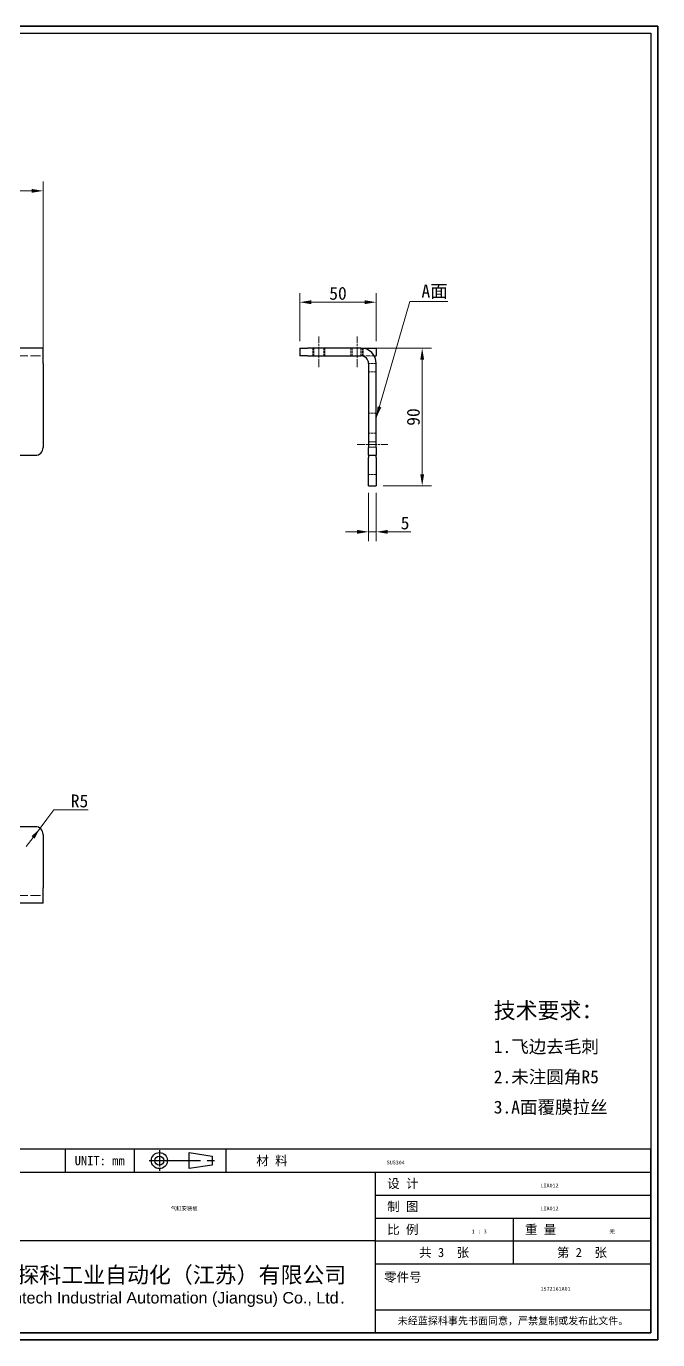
# Model space of a CAD drawing. Header units: millimetres. Extents: x 18 to 1244, y 16 to 875.
# Drawn here: x 831 to 1244, y 16 to 875 of the extents above; entities that cross this region are included whole.
import ezdxf
from ezdxf.enums import TextEntityAlignment as Align

# ---------------------------------------------------------------- set-up
doc = ezdxf.new("R2018")
doc.units = ezdxf.units.MM
doc.header["$LTSCALE"] = 3
doc.linetypes.add('CHAIN', pattern=[0.3543, 0.2362, -0.0295, 0.0591, -0.0295])
doc.linetypes.add('DASHED', pattern=[0.2067, 0.1654, -0.0413])
for name, color, linetype, lineweight in [('1', 7, 'Continuous', 18), ('可见 (ISO)', 7, 'Continuous', 25), ('图框 (ISO)', 7, 'Continuous', 35), ('标题 (ISO)', 7, 'Continuous', 25)]:
    doc.layers.add(name, color=color, linetype=linetype, lineweight=lineweight)
for name, color, linetype, lineweight, true_color in [('中心线 (ISO)', 1, 'CHAIN', 18, 0xff0000), ('尺寸 (ISO)', 7, 'Continuous', 18, 0x008000), ('符号 (ISO)', 7, 'Continuous', 18, 0x008000), ('隐藏 (ISO)', 5, 'DASHED', 18, 0x0000ff)]:
    doc.layers.add(name, color=color, linetype=linetype, lineweight=lineweight, true_color=true_color)
doc.styles.get("Standard").update_dxf_attribs({"font": 'simfang.ttf'})
doc.styles.add('文本样式164', font='SimSun.ttf')
doc.styles.add('最新国标', font='simfang.ttf')
doc.styles.add('注释文本 (ISO)', font='simfang.ttf')
doc.dimstyles.new('默认 (GB)', dxfattribs={"dimscale": 3, "dimtxt": 2.8, "dimasz": 2.5, "dimexe": 2, "dimexo": 1.5, "dimgap": 0.5, "dimtad": 1, "dimtoh": 1, "dimdsep": 46, "dimtxsty": '最新国标', "dimcen": 0.09, "dimdle": 10, "dimclrd": 256, "dimclre": 256, "dimclrt": 256, "dimaunit": 1, "dimadec": 3, "dimazin": 2, "dimtfac": 0.535714, "dimtdec": 3, "dimtmove": 0, "dimatfit": 3, "dimfxl": 0, "dimtolj": 1, "dimlwd": -1, "dimlwe": -1, "dimarcsym": 0})
doc.dimstyles.new('默认 (GB)$7', dxfattribs={"dimscale": 3, "dimtxt": 2.8, "dimasz": 2.5, "dimexe": 2, "dimexo": 1.5, "dimgap": 0.5, "dimtad": 1, "dimtoh": 1, "dimdsep": 46, "dimtxsty": '最新国标', "dimcen": 0.09, "dimdle": 10, "dimclrd": 256, "dimclre": 256, "dimclrt": 256, "dimaunit": 1, "dimadec": 3, "dimazin": 2, "dimtfac": 0.535714, "dimtdec": 3, "dimtmove": 0, "dimatfit": 3, "dimfxl": 0, "dimtolj": 1, "dimlwd": -1, "dimlwe": -1, "dimarcsym": 0})

# ---------------------------------------------------------------- blocks, each defined once
blk = doc.blocks.new('图框 最新国标')
at = {"layer": '图框 (ISO)'}
for p, q in [((6, 291.5), (414.5, 291.5)), ((414.5, 291.5), (414.5, 5.5)), ((414.5, 5.5), (6, 5.5))]:
    blk.add_line(p, q, dxfattribs=at)
at = {"layer": '图框 (ISO)', "color": 7, "linetype": 'Continuous', "lineweight": 25}
for p, q in [((18, 290), (413, 290)), ((18, 290), (413, 290)), ((413, 290), (413, 7)), ((413, 290), (413, 7)), ((413, 7), (6, 7)), ((413, 7), (18, 7))]:
    blk.add_line(p, q, dxfattribs=at)
at = {"layer": '图框 (ISO)', "lineweight": 30}
blk.add_attdef('零件代号', text='', height=2.5, rotation=180, dxfattribs=at).set_placement((35.5, 286), align=Align.MIDDLE_CENTER)
blk = doc.blocks.new('标题栏 最新国标')
at = {"layer": '标题 (ISO)'}
for p, q in [((381.98, -183.84), (196.98, -183.84)), ((196.98, -183.84), (196.98, -223.84)), ((254.48, -183.84), (254.48, -188.84)), ((269.48, -183.84), (269.48, -188.84)), ((281.48, -188.09), (281.48, -184.59)), ((281.48, -184.59), (286.48, -185.34)), ((286.48, -185.34), (286.48, -187.34)), ((289.48, -183.84), (289.48, -188.84)), ((381.98, -223.84), (381.98, -183.84)), ((383.48, -183.84), (383.48, -225.34)), ((286.48, -187.34), (281.48, -188.09)), ((196.98, -188.84), (381.98, -188.84)), ((232.98, -188.84), (232.98, -223.84)), ((321.98, -188.84), (321.98, -223.84)), ((321.98, -193.84), (381.98, -193.84)), ((321.98, -198.84), (381.98, -198.84)), ((351.98, -198.84), (351.98, -208.84)), ((321.98, -203.84), (232.98, -203.84)), ((321.98, -203.84), (381.98, -203.84)), ((321.98, -208.84), (381.98, -208.84)), ((321.98, -218.84), (381.98, -218.84)), ((196.98, -223.84), (381.98, -223.84)), ((383.48, -225.34), (196.98, -225.34))]:
    blk.add_line(p, q, dxfattribs=at)
at = {"layer": '标题 (ISO)', "linetype": 'CHAIN', "ltscale": 5.000333}
blk.add_line((274.98, -184.09), (274.98, -188.59), dxfattribs=at)
at = {"layer": '标题 (ISO)', "linetype": 'CHAIN', "ltscale": 15.834605}
blk.add_line((272.73, -186.34), (286.98, -186.34), dxfattribs=at)
at = {"layer": '标题 (ISO)'}
for radius in [1.75, 1]:
    blk.add_circle((274.98, -186.34), radius, dxfattribs=at)
at = {"layer": '1', "style": '文本样式164'}
for s, p in [('UNIT: mm', (261.98, -186.34)), ('材 料', (299.48, -186.34)), ('设 计', (327.98, -191.34)), ('制 图', (327.98, -196.34)), ('比 例', (327.98, -201.34)), ('重 量', (357.98, -201.34)), ('共 3  张', (336.98, -206.34)), ('第 2  张', (366.98, -206.34))]:
    blk.add_text(s, height=2, dxfattribs=at).set_placement(p, align=Align.MIDDLE_CENTER)
at = {"layer": '标题 (ISO)', "style": '注释文本 (ISO)'}
for s, insert, char_height, attachment_point, line_spacing_factor in [('\\fSimSun|b0|i0;{\\H1.3000;      未注公差角度及线性公差使用m\\P}\\fSimSun|b0|i0;{\\H1.3000;（GB/T1804-2000），未注形位公差使\\P}\\fSimSun|b0|i0;{\\H1.3000;用K级（GB/T 1184-1996）。\\P}\\fSimSun|b0|i0;{\\H1.3000;—————————————————\\P}\\fSimSun|b0|i0;{\\H1.3000;             6以下    ±0.05 mm\\P}\\fSimSun|b0|i0;{\\H1.3000;     6 ～   30以下    ±0.10 mm\\P}\\fSimSun|b0|i0;{\\H1.3000;    30 ～  120以下    ±0.15 mm\\P}\\fSimSun|b0|i0;{\\H1.3000;   120 ～  400以下    ±0.20 mm\\P}\\fSimSun|b0|i0;{\\H1.3000;   400 ～ 1000以下    ±0.30 mm\\P}\\fSimSun|b0|i0;{\\H1.3000;  1000 ～ 2000以下    ±0.50 mm\\P}\\fSimSun|b0|i0;{\\H1.3000;          2000以上    ±0.80 mm\\P}\\fSimSun|b0|i0;{\\H1.3000;\\P}\\fSimSun|b0|i0;{\\H1.3000;           300以下    ±30′\\P}\\fSimSun|b0|i0;{\\H1.3000;   300 ～ 1000以下    ±15′\\P}\\fSimSun|b0|i0;{\\H1.3000;          1000以上    ±5′}', (198.48, -206.63), 1.3, 4, 1.023913), ('\\pxsm0.94;\\fMicrosoft YaHei|b0|i0;{\\H3.5000;蓝探科工业自动化（江苏）有限公司\\P}\\fArial|b0|i0;{\\H2.5000;Lantech Industrial Automation (Jiangsu) Co., Ltd}\\fFangSong|b0|i0;{\\H2.5000;.}', (277.48, -213.84), 2, 5, 0.978695)]:
    blk.add_mtext(s, dxfattribs=dict(at, insert=insert, char_height=char_height, attachment_point=attachment_point, line_spacing_factor=line_spacing_factor))
at = {"layer": '标题 (ISO)', "attachment_point": 5, "style": '注释文本 (ISO)'}
for s, insert, char_height in [('\\fFangSong|b0|i0;零件号', (327.98, -211.84), 2), ('\\fSimSun|b0|i0;{\\H1.6000;未经蓝探科事先书面同意，严禁复制或发布此文件。}', (351.98, -221.34), 1.6)]:
    blk.add_mtext(s, dxfattribs=dict(at, insert=insert, char_height=char_height))
at = {"layer": '标题 (ISO)', "lineweight": 30, "flags": 104}
for tag, height, p in [('材料', 2, (324.48, -186.34)), ('设计人', 2, (357.98, -191.34)), ('库存编号', 3.5, (277.48, -196.34)), ('设计人', 2, (357.98, -196.34)), ('视图比例', 2, (342.98, -201.34)), ('质量\\P3;', 2, (372.98, -201.34)), ('零件代号', 3.5, (357.98, -213.84))]:
    blk.add_attdef(tag, text='', height=height, dxfattribs=at).set_placement(p, align=Align.MIDDLE_CENTER)
blk = doc.blocks.new('*D5')
at = {"layer": 'Defpoints', "color": 0, "transparency": 16777216}
for p in [(1059.65, 694.25), (1009.65, 664.25), (1059.65, 664.25)]:
    blk.add_point(p, dxfattribs=at)
at = {"layer": '尺寸 (ISO)', "color": 116, "true_color": 0x00803f, "transparency": 16777216}
for p, q in [((1009.65, 668.75), (1009.65, 700.25)), ((1059.65, 668.75), (1059.65, 700.25)), ((1017.15, 694.25), (1052.15, 694.25))]:
    blk.add_line(p, q, dxfattribs=at)
for points in [[(1017.15, 695.5), (1017.15, 693), (1009.65, 694.25)], [(1052.15, 695.5), (1052.15, 693), (1059.65, 694.25)]]:
    blk.add_solid(points, dxfattribs=at)
at = {"layer": '尺寸 (ISO)', "transparency": 16777216, "insert": (1034.65, 700), "char_height": 8.4, "attachment_point": 5, "style": '最新国标'}
blk.add_mtext('\\A1;50', dxfattribs=at)
blk = doc.blocks.new('*D6')
at = {"layer": 'Defpoints', "color": 0, "transparency": 16777216}
for p in [(1049.65, 664.25), (1059.65, 574.25), (1089.65, 574.25)]:
    blk.add_point(p, dxfattribs=at)
at = {"layer": '尺寸 (ISO)', "color": 116, "true_color": 0x00803f, "transparency": 16777216}
for p, q in [((1054.15, 664.25), (1095.65, 664.25)), ((1089.65, 656.75), (1089.65, 581.75)), ((1064.15, 574.25), (1095.65, 574.25))]:
    blk.add_line(p, q, dxfattribs=at)
for points in [[(1088.4, 656.75), (1090.9, 656.75), (1089.65, 664.25)], [(1088.4, 581.75), (1090.9, 581.75), (1089.65, 574.25)]]:
    blk.add_solid(points, dxfattribs=at)
at = {"layer": '尺寸 (ISO)', "transparency": 16777216, "insert": (1083.9, 619.25), "char_height": 8.4, "attachment_point": 5, "rotation": 90, "style": '最新国标'}
blk.add_mtext('\\A1;90', dxfattribs=at)
blk = doc.blocks.new('*D7')
at = {"layer": 'Defpoints', "color": 0, "transparency": 16777216}
for p in [(1054.65, 574.25), (1059.65, 574.25), (1059.65, 544.25)]:
    blk.add_point(p, dxfattribs=at)
at = {"layer": '尺寸 (ISO)', "color": 116, "true_color": 0x00803f, "transparency": 16777216}
for p, q in [((1054.65, 569.75), (1054.65, 538.25)), ((1059.65, 569.75), (1059.65, 538.25)), ((1047.15, 544.25), (1039.65, 544.25)), ((1054.65, 544.25), (1059.65, 544.25)), ((1067.15, 544.25), (1082.3, 544.25))]:
    blk.add_line(p, q, dxfattribs=at)
for points in [[(1047.15, 545.5), (1047.15, 543), (1054.65, 544.25)], [(1067.15, 545.5), (1067.15, 543), (1059.65, 544.25)]]:
    blk.add_solid(points, dxfattribs=at)
at = {"layer": '尺寸 (ISO)', "transparency": 16777216, "insert": (1078.48, 550), "char_height": 8.4, "attachment_point": 5, "style": '最新国标'}
blk.add_mtext('\\A1;5', dxfattribs=at)
blk = doc.blocks.new('*D8')
at = {"layer": 'Defpoints', "color": 0, "transparency": 16777216}
for p in [(842.04, 766.99), (237.04, 654.25), (842.04, 654.25)]:
    blk.add_point(p, dxfattribs=at)
at = {"layer": '尺寸 (ISO)', "color": 116, "true_color": 0x00803f, "transparency": 16777216}
for p, q in [((237.04, 658.75), (237.04, 772.99)), ((842.04, 658.75), (842.04, 772.99)), ((244.54, 766.99), (834.54, 766.99))]:
    blk.add_line(p, q, dxfattribs=at)
for points in [[(244.54, 768.24), (244.54, 765.74), (237.04, 766.99)], [(834.54, 768.24), (834.54, 765.74), (842.04, 766.99)]]:
    blk.add_solid(points, dxfattribs=at)
at = {"layer": '尺寸 (ISO)', "transparency": 16777216, "insert": (539.54, 772.74), "char_height": 8.4, "attachment_point": 5, "style": '最新国标'}
blk.add_mtext('\\A1;605', dxfattribs=at)
blk = doc.blocks.new('*D18')
at = {"layer": 'Defpoints', "color": 0, "transparency": 16777216}
for p in [(837.04, 346.63), (840.04, 350.64)]:
    blk.add_point(p, dxfattribs=at)
at = {"layer": '尺寸 (ISO)', "color": 116, "true_color": 0x00803f, "transparency": 16777216}
for p, q in [((849.02, 362.65), (844.53, 356.64)), ((871.38, 362.65), (849.02, 362.65)), ((840.04, 350.64), (844.53, 356.64)), ((835.54, 344.63), (831.05, 338.62)), ((837.04, 346.63), (840.04, 350.64))]:
    blk.add_line(p, q, dxfattribs=at)
blk.add_solid([(834.54, 345.38), (836.54, 343.88), (840.04, 350.64)], dxfattribs=at)
at = {"layer": '尺寸 (ISO)', "transparency": 16777216, "insert": (865.81, 368.4), "char_height": 8.4, "attachment_point": 5, "style": '最新国标'}
blk.add_mtext('\\A1;R5', dxfattribs=at)

msp = doc.modelspace()

# ---------------------------------------------------------------- linework, layer by layer
at = {"layer": '中心线 (ISO)', "ltscale": 7.407949}
for p, q in [((1022.147, 651.755), (1022.147, 671.755)), ((1047.147, 651.755), (1047.147, 671.755)), ((1047.147, 601.255), (1067.147, 601.255))]:
    msp.add_line(p, q, dxfattribs=at)
at = {"layer": '可见 (ISO)'}
for p, q in [((842.041, 664.255), (817.041, 664.255)), ((842.041, 654.255), (842.041, 664.255)), ((1009.647, 664.255), (1009.647, 659.255)), ((1009.647, 664.255), (1014.647, 664.255)), ((1049.647, 664.255), (1014.647, 664.255)), ((1049.647, 664.255), (1059.647, 664.255)), ((1059.647, 664.255), (1059.647, 659.255)), ((842.041, 654.255), (842.041, 599.255)), ((1014.647, 659.255), (1009.647, 659.255)), ((1014.647, 659.255), (1049.647, 659.255)), ((1054.647, 654.255), (1054.647, 599.255)), ((1058.307, 659.255), (1059.647, 659.255)), ((1059.647, 599.255), (1059.647, 654.255)), ((696.612, 594.255), (837.041, 594.255)), ((1054.647, 594.255), (1054.647, 599.255)), ((1054.647, 594.255), (1054.647, 592.79)), ((1054.647, 594.255), (1059.647, 594.255)), ((1054.647, 575.719), (1054.647, 592.79)), ((1059.647, 599.255), (1059.647, 594.255)), ((1059.647, 592.79), (1059.647, 594.255)), ((1059.647, 592.79), (1059.647, 575.719)), ((1054.647, 574.255), (1054.647, 575.719)), ((1059.647, 575.719), (1059.647, 574.255)), ((1054.647, 574.255), (1059.647, 574.255)), ((837.041, 351.633), (639.541, 351.633)), ((842.041, 346.633), (842.041, 311.633)), ((842.041, 301.633), (842.041, 311.633)), ((842.041, 301.633), (817.041, 301.633))]:
    msp.add_line(p, q, dxfattribs=at)
for centre, radius, start, end in [((1049.647, 654.255), 10, 0, 90), ((1049.647, 654.255), 5, 0, 90), ((837.041, 599.255), 5, 270, 0), ((837.041, 346.633), 5, 0, 90)]:
    msp.add_arc(centre, radius, start, end, dxfattribs=at)
at = {"layer": '隐藏 (ISO)', "ltscale": 3.174394}
for p, q in [((1018.147, 664.255), (1018.147, 659.255)), ((1018.824, 659.255), (1018.824, 664.255)), ((1025.471, 659.255), (1025.471, 664.255)), ((1026.147, 659.255), (1026.147, 664.255)), ((1043.147, 664.255), (1043.147, 659.255)), ((1043.824, 659.255), (1043.824, 664.255)), ((1049.647, 664.255), (1049.647, 659.255)), ((1050.471, 659.255), (1050.471, 664.255)), ((1051.147, 659.255), (1051.147, 664.255)), ((1059.647, 654.255), (1054.647, 654.255)), ((1059.647, 648.755), (1054.647, 648.755)), ((1059.647, 621.755), (1054.647, 621.755)), ((1059.647, 608.755), (1054.647, 608.755)), ((1054.647, 603.005), (1059.647, 603.005)), ((1054.647, 599.505), (1059.647, 599.505)), ((1059.647, 581.755), (1054.647, 581.755))]:
    msp.add_line(p, q, dxfattribs=at)
at = {"layer": '隐藏 (ISO)', "ltscale": 13.438693}
for p, q in [((817.041, 659.255), (842.041, 659.255)), ((817.041, 306.633), (842.041, 306.633))]:
    msp.add_line(p, q, dxfattribs=at)
at = {"layer": '隐藏 (ISO)', "ltscale": 5.498285}
msp.add_line((1049.647, 659.255), (1058.307, 659.255), dxfattribs=at)

# ---------------------------------------------------------------- block references
at = {"xscale": 3, "yscale": 3, "zscale": 3}
msp.add_blockref('图框 最新国标', (0, 0), dxfattribs=at)
ref = msp.add_blockref('标题栏 最新国标', (93.052, 692.533), dxfattribs=dict(xscale=3, yscale=3, zscale=3))
lines = msp.add_mtext('1572161A01', dxfattribs={"layer": '标题 (ISO)', "insert": (1167, 51), "char_height": 2.5, "attachment_point": 1})
ref.add_attrib('零件代号', '', (1167, 51), dxfattribs={"flags": 104}).embed_mtext(lines)
lines = msp.add_mtext('气缸安装板', dxfattribs={"layer": '标题 (ISO)', "insert": (925.5, 103.5), "char_height": 2.5, "attachment_point": 1})
ref.add_attrib('库存编号', '', (925.5, 103.5), dxfattribs={"flags": 104}).embed_mtext(lines)
lines = msp.add_mtext('无', dxfattribs={"layer": '标题 (ISO)', "insert": (1212, 88.5), "char_height": 2.5, "attachment_point": 1})
ref.add_attrib('质量\\P3;', '', (1212, 88.5), dxfattribs={"flags": 104}).embed_mtext(lines)
lines = msp.add_mtext('1 : 3', dxfattribs={"layer": '标题 (ISO)', "insert": (1122, 88.5), "char_height": 2.5, "attachment_point": 1})
ref.add_attrib('视图比例', '', (1122, 88.5), dxfattribs={"flags": 104}).embed_mtext(lines)
lines = msp.add_mtext('LIA012', dxfattribs={"layer": '标题 (ISO)', "insert": (1167, 118.5), "char_height": 2.5, "attachment_point": 1})
ref.add_attrib('设计人', '', (1167, 118.5), dxfattribs={"flags": 104}).embed_mtext(lines)
lines = msp.add_mtext('LIA012', dxfattribs={"layer": '标题 (ISO)', "insert": (1167, 103.5), "char_height": 2.5, "attachment_point": 1})
ref.add_attrib('设计人', '', (1167, 103.5), dxfattribs={"flags": 104}).embed_mtext(lines)
lines = msp.add_mtext('SUS304', dxfattribs={"layer": '标题 (ISO)', "insert": (1066.5, 133.5), "char_height": 2.5, "attachment_point": 1})
ref.add_attrib('材料', '', (1066.5, 133.5), dxfattribs={"flags": 104}).embed_mtext(lines)

# ---------------------------------------------------------------- texts
at = {"layer": '符号 (ISO)', "insert": (1089.179, 705.718), "char_height": 8.4, "width": 18.86316, "attachment_point": 1, "style": '最新国标'}
msp.add_mtext('\\fFangSong|b0|i0;A面', dxfattribs=at)
at = {"layer": '符号 (ISO)', "insert": (1136.373, 200.093), "char_height": 6, "width": 81.74035, "attachment_point": 4, "line_spacing_factor": 1.305367, "style": '注释文本 (ISO)'}
msp.add_mtext('\\pxsm1.41;\\fFangSong|b0|i0;{\\H10.5000;技术要求：}\\fFangSong|b0|i0;{\\H8.4000;\\P}\\fFangSong|b0|i0;{\\H8.4000;1.飞边去毛刺\\P}\\fFangSong|b0|i0;{\\H8.4000;2.未注圆角R5\\P}\\fFangSong|b0|i0;{\\H8.4000;3.A面覆膜拉丝}', dxfattribs=at)

# ---------------------------------------------------------------- dimensions: what is measured, and where the dimension line sits
at = {"layer": '尺寸 (ISO)', "color": 116, "true_color": 0x00803f}
dim = msp.add_linear_dim(base=(842.041, 766.992), p1=(237.041, 654.255), p2=(842.041, 654.255), dimstyle='默认 (GB)', override={"dimgap": 0.5, "dimtoh": 0, "dimdec": 2, "dimtol": 0, "dimlim": 0, "dimtp": 0, "dimtm": 0, "dimtdec": 3, "dimtofl": 0, "dimatfit": 1}, dxfattribs=at)
dim.commit()
dim.dimension.update_dxf_attribs({"geometry": '*D8', "text_midpoint": (539.541, 766.992), "dimtype": 160})
for base, p1, p2, angle, override, picture, middle in [((1059.647, 694.255), (1009.647, 664.255), (1059.647, 664.255), 180, {"dimgap": 0.5, "dimtoh": 0, "dimdec": 2, "dimtol": 0, "dimlim": 0, "dimtp": 0, "dimtm": 0, "dimtdec": 3, "dimtofl": 0, "dimatfit": 1}, '*D5', (1034.647, 694.255)), ((1089.647, 574.255), (1049.647, 664.255), (1059.647, 574.255), 90, {"dimgap": 0.5, "dimtoh": 0, "dimdec": 2, "dimtol": 0, "dimlim": 0, "dimtp": 0, "dimtm": 0, "dimtdec": 3, "dimtofl": 0, "dimatfit": 1}, '*D6', (1089.647, 619.255)), ((1059.647, 544.255), (1054.647, 574.255), (1059.647, 574.255), 180, {"dimgap": 0.5, "dimtoh": 0, "dimdec": 2, "dimtol": 0, "dimlim": 0, "dimtp": 0, "dimtm": 0, "dimtdec": 3, "dimtofl": 1, "dimatfit": 1}, '*D7', (1078.475, 544.255))]:
    dim = msp.add_linear_dim(base=base, p1=p1, p2=p2, angle=angle, dimstyle='默认 (GB)', override=override, dxfattribs=at)
    dim.commit()
    dim.dimension.update_dxf_attribs({"geometry": picture, "text_midpoint": middle, "dimtype": 160})
dim = msp.add_radius_dim(center=(837.041, 346.633), mpoint=(840.036, 350.637), dimstyle='默认 (GB)', override={"dimgap": 0.5, "dimtih": 1, "dimdec": 2, "dimlfac": 1, "dimcen": 0, "dimtol": 0, "dimlim": 0, "dimtp": 0, "dimtm": 0, "dimtdec": 3}, dxfattribs=at)
dim.commit()
dim.dimension.update_dxf_attribs({"geometry": '*D18', "text_midpoint": (865.808, 362.649), "dimtype": 164})

# ---------------------------------------------------------------- leaders
at = {"layer": '符号 (ISO)', "annotation_type": 0, "has_hookline": 1, "hookline_direction": 0, "text_width": 17.328}
msp.add_leader([(1059.647, 618.728), (1081.679, 694.76), (1089.179, 694.76)], dimstyle='默认 (GB)$7', override={"dimgap": 0, "dimtad": 1}, dxfattribs=at)

doc.saveas('drawing.dxf')
